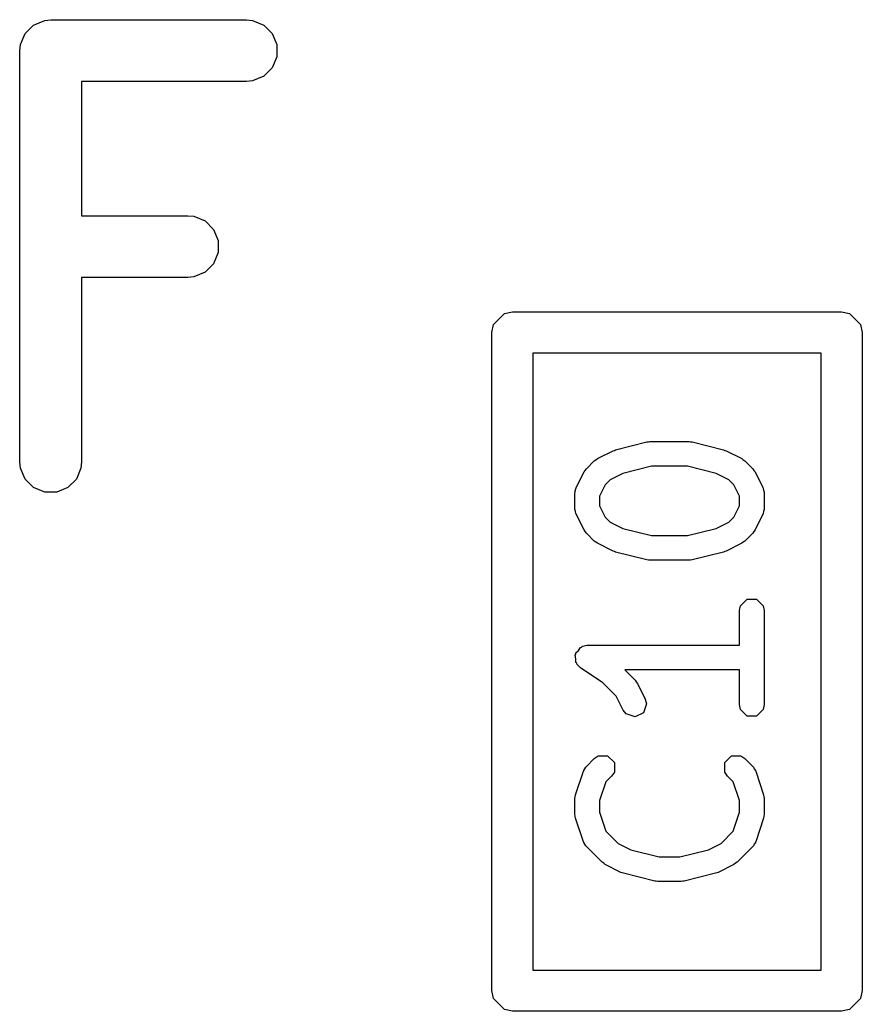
# Model space of a CAD drawing. Extents: x 2.26 to 6.35, y -6.6 to -4.52.
# Drawn here: x 4.573 to 4.6535, y -4.6988 to -4.6039 of the extents above; entities that cross this region are included whole.
import ezdxf

# ---------------------------------------------------------------- set-up
doc = ezdxf.new("R2010")
doc.units = 0
doc.header["$MEASUREMENT"] = 0
doc.layers.add('BLACK', color=7, linetype='CONTINUOUS')

msp = doc.modelspace()

# ---------------------------------------------------------------- linework, layer by layer
at = {"layer": 'BLACK', "linetype": 'CONTINUOUS'}
for p, q in [((4.574264, -4.604428), (4.575329, -4.603987)), ((4.575329, -4.603987), (4.575905, -4.60393)), ((4.575905, -4.60393), (4.594652, -4.60393)), ((4.594652, -4.60393), (4.595228, -4.603987)), ((4.595228, -4.603987), (4.596293, -4.604428)), ((4.573449, -4.605242), (4.574264, -4.604428)), ((4.596293, -4.604428), (4.597107, -4.605242)), ((4.573009, -4.606307), (4.573449, -4.605242)), ((4.597107, -4.605242), (4.597548, -4.606307)), ((4.572952, -4.606883), (4.573009, -4.606307)), ((4.597548, -4.606307), (4.597548, -4.607459)), ((4.572952, -4.646253), (4.572952, -4.606883)), ((4.597548, -4.607459), (4.597107, -4.608523)), ((4.597107, -4.608523), (4.596293, -4.609338)), ((4.596293, -4.609338), (4.595228, -4.609779)), ((4.594652, -4.609835), (4.578857, -4.609835)), ((4.578857, -4.609835), (4.578857, -4.622678)), ((4.595228, -4.609779), (4.594652, -4.609835)), ((4.578857, -4.622678), (4.589028, -4.622678)), ((4.589028, -4.622678), (4.589604, -4.622734)), ((4.589604, -4.622734), (4.590668, -4.623175)), ((4.590668, -4.623175), (4.591483, -4.62399)), ((4.591483, -4.62399), (4.591924, -4.625054)), ((4.591924, -4.625054), (4.591924, -4.626206)), ((4.591924, -4.626206), (4.591483, -4.627271)), ((4.591483, -4.627271), (4.590668, -4.628085)), ((4.589028, -4.628583), (4.578857, -4.628583)), ((4.578857, -4.628583), (4.578857, -4.646253)), ((4.589604, -4.628526), (4.589028, -4.628583)), ((4.590668, -4.628085), (4.589604, -4.628526)), ((4.61826, -4.633105), (4.619325, -4.63204)), ((4.619325, -4.63204), (4.620079, -4.63189)), ((4.620079, -4.63189), (4.651575, -4.63189)), ((4.651575, -4.63189), (4.652328, -4.63204)), ((4.652328, -4.63204), (4.653393, -4.633105)), ((4.61811, -4.633858), (4.61826, -4.633105)), ((4.653393, -4.633105), (4.653543, -4.633858)), ((4.61811, -4.69685), (4.61811, -4.633858)), ((4.653543, -4.633858), (4.653543, -4.69685)), ((4.622047, -4.635827), (4.622047, -4.694882)), ((4.649606, -4.635827), (4.622047, -4.635827)), ((4.649606, -4.694882), (4.649606, -4.635827)), ((4.629954, -4.645086), (4.632954, -4.644336)), ((4.632954, -4.644336), (4.633098, -4.644329)), ((4.633098, -4.644329), (4.63324, -4.644301)), ((4.63324, -4.644301), (4.63699, -4.644301)), ((4.63699, -4.644301), (4.637132, -4.644329)), ((4.637132, -4.644329), (4.637276, -4.644336)), ((4.637276, -4.644336), (4.640276, -4.645086)), ((4.628213, -4.645925), (4.629713, -4.645175)), ((4.629713, -4.645175), (4.629838, -4.645141)), ((4.629838, -4.645141), (4.629954, -4.645086)), ((4.640276, -4.645086), (4.640393, -4.645141)), ((4.640393, -4.645141), (4.640518, -4.645175)), ((4.640518, -4.645175), (4.642018, -4.645925)), ((4.573009, -4.646829), (4.572952, -4.646253)), ((4.578857, -4.646253), (4.578801, -4.646829)), ((4.627156, -4.646896), (4.627906, -4.646146)), ((4.627906, -4.646146), (4.628064, -4.646041)), ((4.628064, -4.646041), (4.628213, -4.645925)), ((4.633386, -4.646663), (4.630653, -4.647346)), ((4.636845, -4.646663), (4.633386, -4.646663)), ((4.639577, -4.647346), (4.636845, -4.646663)), ((4.642018, -4.645925), (4.642167, -4.646041)), ((4.642167, -4.646041), (4.642325, -4.646146)), ((4.642325, -4.646146), (4.643074, -4.646896)), ((4.573449, -4.647893), (4.573009, -4.646829)), ((4.578801, -4.646829), (4.57836, -4.647893)), ((4.626185, -4.648703), (4.626935, -4.647203)), ((4.626935, -4.647203), (4.627051, -4.647054)), ((4.627051, -4.647054), (4.627156, -4.646896)), ((4.630653, -4.647346), (4.629441, -4.647952)), ((4.64079, -4.647952), (4.639577, -4.647346)), ((4.643074, -4.646896), (4.64318, -4.647054)), ((4.64318, -4.647054), (4.643296, -4.647203)), ((4.643296, -4.647203), (4.644046, -4.648703)), ((4.574264, -4.648708), (4.573449, -4.647893)), ((4.57836, -4.647893), (4.577545, -4.648708)), ((4.628962, -4.648431), (4.628422, -4.64951)), ((4.629441, -4.647952), (4.628962, -4.648431)), ((4.641269, -4.648431), (4.64079, -4.647952)), ((4.641808, -4.64951), (4.641269, -4.648431)), ((4.575329, -4.649149), (4.574264, -4.648708)), ((4.576481, -4.649149), (4.575329, -4.649149)), ((4.577545, -4.648708), (4.576481, -4.649149)), ((4.62606, -4.649231), (4.626072, -4.649173)), ((4.62606, -4.650731), (4.62606, -4.649231)), ((4.626063, -4.649148), (4.626113, -4.648965)), ((4.626072, -4.649173), (4.626063, -4.649148)), ((4.626113, -4.648965), (4.62615, -4.648779)), ((4.62615, -4.648779), (4.626169, -4.64876)), ((4.626169, -4.64876), (4.626185, -4.648703)), ((4.628422, -4.64951), (4.628422, -4.650452)), ((4.641808, -4.650452), (4.641808, -4.64951)), ((4.644046, -4.648703), (4.644061, -4.64876)), ((4.644061, -4.64876), (4.64408, -4.648779)), ((4.64408, -4.648779), (4.644117, -4.648965)), ((4.644117, -4.648965), (4.644167, -4.649148)), ((4.644167, -4.649148), (4.644159, -4.649173)), ((4.644159, -4.649173), (4.64417, -4.649231)), ((4.64417, -4.649231), (4.64417, -4.650731)), ((4.628422, -4.650452), (4.628962, -4.651531)), ((4.641269, -4.651531), (4.641808, -4.650452)), ((4.626072, -4.650789), (4.62606, -4.650731)), ((4.626063, -4.650815), (4.626072, -4.650789)), ((4.626113, -4.650997), (4.626063, -4.650815)), ((4.62615, -4.651183), (4.626113, -4.650997)), ((4.626169, -4.651202), (4.62615, -4.651183)), ((4.626185, -4.651259), (4.626169, -4.651202)), ((4.626935, -4.652759), (4.626185, -4.651259)), ((4.644046, -4.651259), (4.643296, -4.652759)), ((4.644061, -4.651202), (4.644046, -4.651259)), ((4.64408, -4.651183), (4.644061, -4.651202)), ((4.644117, -4.650997), (4.64408, -4.651183)), ((4.644167, -4.650815), (4.644117, -4.650997)), ((4.64417, -4.650731), (4.644159, -4.650789)), ((4.644159, -4.650789), (4.644167, -4.650815)), ((4.628962, -4.651531), (4.629441, -4.65201)), ((4.629441, -4.65201), (4.630653, -4.652616)), ((4.639577, -4.652616), (4.64079, -4.65201)), ((4.64079, -4.65201), (4.641269, -4.651531)), ((4.627051, -4.652909), (4.626935, -4.652759)), ((4.627156, -4.653066), (4.627051, -4.652909)), ((4.627906, -4.653816), (4.627156, -4.653066)), ((4.630653, -4.652616), (4.633386, -4.6533)), ((4.633386, -4.6533), (4.636845, -4.6533)), ((4.636845, -4.6533), (4.639577, -4.652616)), ((4.643075, -4.653066), (4.642325, -4.653816)), ((4.64318, -4.652909), (4.643075, -4.653066)), ((4.643296, -4.652759), (4.64318, -4.652909)), ((4.628063, -4.653921), (4.627906, -4.653816)), ((4.628213, -4.654037), (4.628063, -4.653921)), ((4.629713, -4.654787), (4.628213, -4.654037)), ((4.642018, -4.654037), (4.640518, -4.654787)), ((4.642167, -4.653921), (4.642018, -4.654037)), ((4.642325, -4.653816), (4.642167, -4.653921)), ((4.629837, -4.654821), (4.629713, -4.654787)), ((4.629954, -4.654877), (4.629837, -4.654821)), ((4.632954, -4.655626), (4.629954, -4.654877)), ((4.640276, -4.654877), (4.637276, -4.655626)), ((4.640393, -4.654821), (4.640276, -4.654877)), ((4.640518, -4.654787), (4.640393, -4.654821)), ((4.633098, -4.655634), (4.632954, -4.655626)), ((4.63324, -4.655662), (4.633098, -4.655634)), ((4.63699, -4.655662), (4.63324, -4.655662)), ((4.637132, -4.655634), (4.63699, -4.655662)), ((4.637276, -4.655626), (4.637132, -4.655634)), ((4.641898, -4.660028), (4.642537, -4.659389)), ((4.642537, -4.659389), (4.643441, -4.659389)), ((4.643441, -4.659389), (4.64408, -4.660028)), ((4.641808, -4.66048), (4.641898, -4.660028)), ((4.641808, -4.663798), (4.641808, -4.66048)), ((4.64408, -4.660028), (4.64417, -4.66048)), ((4.64417, -4.66048), (4.64417, -4.669479)), ((4.626083, -4.66475), (4.62615, -4.664649)), ((4.62615, -4.664527), (4.626393, -4.664284)), ((4.62615, -4.664649), (4.62615, -4.664527)), ((4.626393, -4.664284), (4.626584, -4.663998)), ((4.626584, -4.663998), (4.626703, -4.663974)), ((4.626703, -4.663974), (4.626789, -4.663888)), ((4.626789, -4.663888), (4.627241, -4.663798)), ((4.627241, -4.663798), (4.641808, -4.663798)), ((4.62615, -4.665087), (4.626083, -4.66475)), ((4.62615, -4.665431), (4.62615, -4.665087)), ((4.626236, -4.665517), (4.62615, -4.665431)), ((4.62626, -4.665636), (4.626236, -4.665517)), ((4.626586, -4.665962), (4.62626, -4.665636)), ((4.628739, -4.667397), (4.626586, -4.665962)), ((4.641808, -4.66616), (4.630843, -4.66616)), ((4.630843, -4.66616), (4.631826, -4.667144)), ((4.641808, -4.669479), (4.641808, -4.66616)), ((4.63002, -4.668679), (4.628739, -4.667397)), ((4.631826, -4.667144), (4.631931, -4.667301)), ((4.631931, -4.667301), (4.632047, -4.667451)), ((4.632047, -4.667451), (4.632797, -4.668951)), ((4.630684, -4.670007), (4.63002, -4.668679)), ((4.632919, -4.669395), (4.632633, -4.670253)), ((4.632797, -4.668951), (4.632919, -4.669395)), ((4.641898, -4.669931), (4.641808, -4.669479)), ((4.64417, -4.669479), (4.64408, -4.669931)), ((4.630967, -4.670371), (4.630684, -4.670007)), ((4.631824, -4.670657), (4.630967, -4.670371)), ((4.632633, -4.670253), (4.631824, -4.670657)), ((4.642537, -4.67057), (4.641898, -4.669931)), ((4.64408, -4.669931), (4.643441, -4.67057)), ((4.643441, -4.67057), (4.642537, -4.67057)), ((4.627156, -4.675393), (4.627906, -4.674643)), ((4.627906, -4.674643), (4.628289, -4.674387)), ((4.628289, -4.674387), (4.629193, -4.674387)), ((4.629193, -4.674387), (4.629832, -4.675026)), ((4.629832, -4.675026), (4.629832, -4.67593)), ((4.640398, -4.675026), (4.641037, -4.674387)), ((4.640398, -4.67593), (4.640398, -4.675026)), ((4.641037, -4.674387), (4.641941, -4.674387)), ((4.641941, -4.674387), (4.642325, -4.674643)), ((4.642325, -4.674643), (4.643075, -4.675393)), ((4.626121, -4.678104), (4.626871, -4.675854)), ((4.626871, -4.675854), (4.6269, -4.675803)), ((4.6269, -4.675776), (4.627005, -4.675618)), ((4.6269, -4.675803), (4.6269, -4.675776)), ((4.627005, -4.675618), (4.627099, -4.675454)), ((4.627099, -4.675454), (4.627123, -4.675442)), ((4.627123, -4.675442), (4.627156, -4.675393)), ((4.629832, -4.67593), (4.629576, -4.676313)), ((4.640654, -4.676313), (4.640398, -4.67593)), ((4.643075, -4.675393), (4.643107, -4.675442)), ((4.643107, -4.675442), (4.643132, -4.675454)), ((4.643132, -4.675454), (4.643225, -4.675618)), ((4.643225, -4.675618), (4.643331, -4.675776)), ((4.643331, -4.675776), (4.643331, -4.675803)), ((4.643331, -4.675803), (4.64336, -4.675854)), ((4.64336, -4.675854), (4.64411, -4.678104)), ((4.629023, -4.676866), (4.628422, -4.678669)), ((4.629576, -4.676313), (4.629023, -4.676866)), ((4.641207, -4.676866), (4.640654, -4.676313)), ((4.641808, -4.678669), (4.641207, -4.676866)), ((4.62606, -4.678478), (4.626097, -4.678292)), ((4.62606, -4.679977), (4.62606, -4.678478)), ((4.626097, -4.678292), (4.626121, -4.678104)), ((4.628422, -4.678669), (4.628422, -4.679786)), ((4.641808, -4.679786), (4.641808, -4.678669)), ((4.64411, -4.678104), (4.644133, -4.678292)), ((4.644133, -4.678292), (4.64417, -4.678478)), ((4.64417, -4.678478), (4.64417, -4.679977)), ((4.628422, -4.679786), (4.629023, -4.681589)), ((4.641207, -4.681589), (4.641808, -4.679786)), ((4.626097, -4.680163), (4.62606, -4.679977)), ((4.626121, -4.680351), (4.626097, -4.680163)), ((4.626871, -4.682601), (4.626121, -4.680351)), ((4.64411, -4.680351), (4.64336, -4.682601)), ((4.644133, -4.680163), (4.64411, -4.680351)), ((4.64417, -4.679977), (4.644133, -4.680163)), ((4.629023, -4.681589), (4.630191, -4.682756)), ((4.64004, -4.682756), (4.641207, -4.681589)), ((4.6269, -4.682652), (4.626871, -4.682601)), ((4.6269, -4.682679), (4.6269, -4.682652)), ((4.627005, -4.682837), (4.6269, -4.682679)), ((4.630191, -4.682756), (4.631403, -4.683362)), ((4.638827, -4.683363), (4.64004, -4.682756)), ((4.643331, -4.682679), (4.643225, -4.682837)), ((4.64336, -4.682601), (4.643331, -4.682652)), ((4.643331, -4.682652), (4.643331, -4.682679)), ((4.627099, -4.683001), (4.627005, -4.682837)), ((4.627123, -4.683013), (4.627099, -4.683001)), ((4.627156, -4.683062), (4.627123, -4.683013)), ((4.628656, -4.684562), (4.627156, -4.683062)), ((4.631403, -4.683362), (4.634136, -4.684046)), ((4.636095, -4.684046), (4.638827, -4.683363)), ((4.643075, -4.683062), (4.641575, -4.684562)), ((4.643107, -4.683013), (4.643075, -4.683062)), ((4.643132, -4.683001), (4.643107, -4.683013)), ((4.643225, -4.682837), (4.643132, -4.683001)), ((4.628813, -4.684667), (4.628656, -4.684562)), ((4.628963, -4.684783), (4.628813, -4.684667)), ((4.634136, -4.684046), (4.636095, -4.684046)), ((4.641417, -4.684667), (4.641268, -4.684783)), ((4.641575, -4.684562), (4.641417, -4.684667)), ((4.630463, -4.685533), (4.628963, -4.684783)), ((4.630587, -4.685567), (4.630463, -4.685533)), ((4.630704, -4.685623), (4.630587, -4.685567)), ((4.639643, -4.685567), (4.639526, -4.685623)), ((4.639768, -4.685533), (4.639643, -4.685567)), ((4.641268, -4.684783), (4.639768, -4.685533)), ((4.633704, -4.686373), (4.630704, -4.685623)), ((4.633848, -4.68638), (4.633704, -4.686373)), ((4.63399, -4.686408), (4.633848, -4.68638)), ((4.63624, -4.686408), (4.63399, -4.686408)), ((4.636382, -4.68638), (4.63624, -4.686408)), ((4.636527, -4.686373), (4.636382, -4.68638)), ((4.639526, -4.685623), (4.636527, -4.686373)), ((4.622047, -4.694882), (4.649606, -4.694882)), ((4.61826, -4.697604), (4.61811, -4.69685)), ((4.653543, -4.69685), (4.653393, -4.697604)), ((4.619325, -4.698669), (4.61826, -4.697604)), ((4.653393, -4.697604), (4.652328, -4.698669)), ((4.620079, -4.698819), (4.619325, -4.698669)), ((4.651575, -4.698819), (4.620079, -4.698819)), ((4.652328, -4.698669), (4.651575, -4.698819))]:
    msp.add_line(p, q, dxfattribs=at)

doc.saveas('drawing.dxf')
